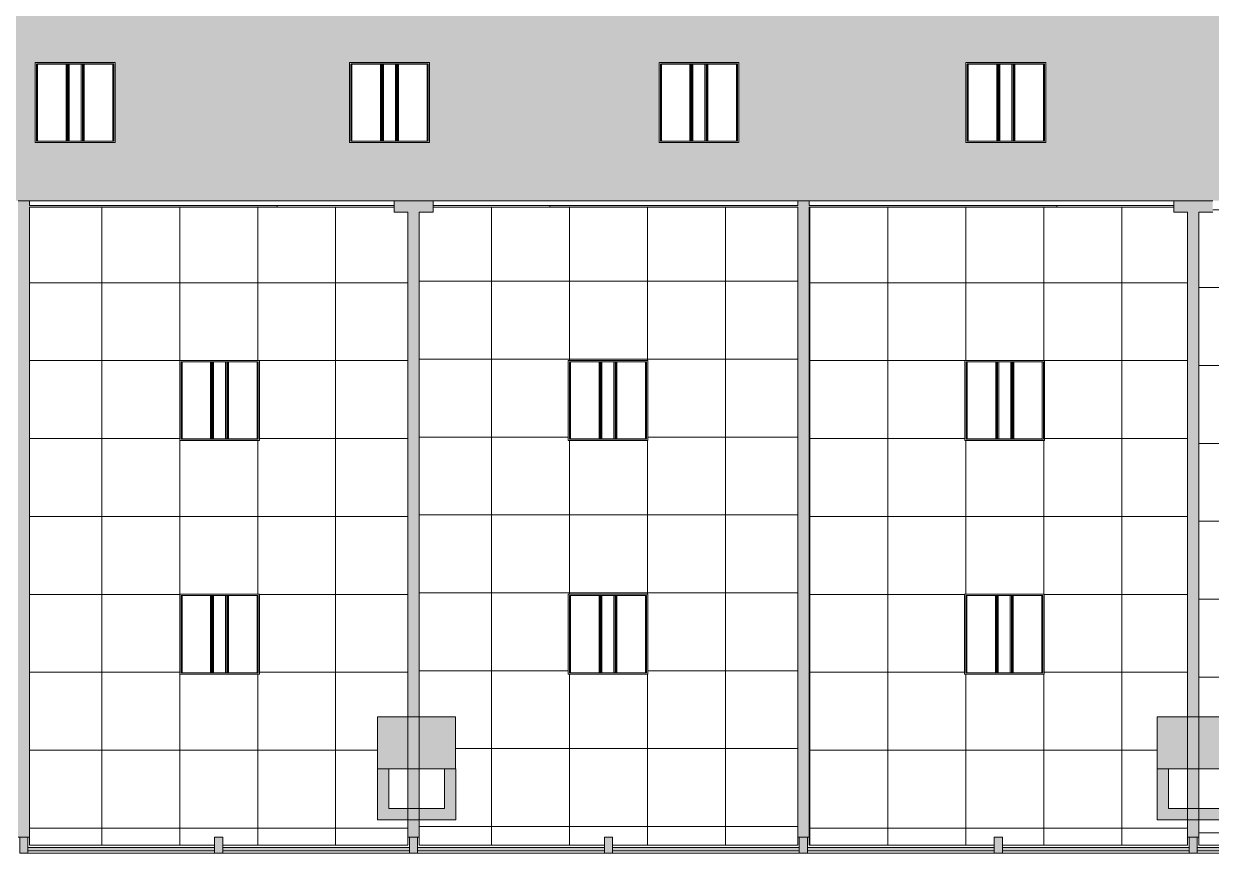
# Model space of a CAD drawing. Header units: inches. Extents: x 1180 to 3050, y -149 to 1363.
# Drawn here: x 2053.4 to 2419, y -149.3 to 106.3 of the extents above; entities that cross this region are included whole.
import ezdxf

# ---------------------------------------------------------------- set-up
doc = ezdxf.new("R2010")
doc.units = ezdxf.units.IN
doc.header["$MEASUREMENT"] = 0
doc.linetypes.add('Demolished', pattern=[0.1875, 0.125, -0.0625])
for name, color, linetype, lineweight in [('A-CLNG', 13, 'Continuous', 13), ('A-CLNG-PATT', 13, 'Continuous', 13), ('A-COLS', 52, 'Continuous', 13), ('A-GLAZ-CURT', 52, 'Continuous', 13), ('A-GLAZ-CWMG', 51, 'Continuous', 13), ('A-WALL-PATT', 111, 'Continuous', 13), ('E-LITE-EQPM', 33, 'Demolished', 9), ('I-WALL', 2, 'Continuous', 13)]:
    doc.layers.add(name, color=color, linetype=linetype, lineweight=lineweight)

# ---------------------------------------------------------------- blocks, each defined once
blk = doc.blocks.new('Column Set - Column Set-6509051-FIRST FLOOR RCP DEMO')
at = {"layer": 'A-COLS', "lineweight": 9}
h = blk.add_hatch(color=7, dxfattribs=at)
h.paths.add_polyline_path([(3026.19, -123.25), (3038.48, -123.25), (3038.48, -107.25), (3019.98, -107.25), (3019.98, -123.25)], flags=0)
h.paths.add_polyline_path([(2655.17, -123.25), (2666.36, -123.25), (2666.36, -107.25), (2655.17, -107.25), (2655.17, -115.8)], flags=0)
h.paths.add_polyline_path([(2642.36, -123.25), (2651.67, -123.25), (2651.67, -107.25), (2642.36, -107.25)], flags=0)
h.paths.add_polyline_path([(2415.17, -123.25), (2426.36, -123.25), (2426.36, -107.25), (2415.17, -107.25), (2415.17, -114.71)], flags=0)
h.paths.add_polyline_path([(2402.36, -123.25), (2411.67, -123.25), (2411.67, -107.25), (2402.36, -107.25)], flags=0)
h.paths.add_polyline_path([(2175.17, -123.25), (2186.36, -123.25), (2186.36, -107.25), (2175.17, -107.25), (2175.17, -114.71)], flags=0)
h.paths.add_polyline_path([(2171.67, -123.25), (2171.67, -107.25), (2162.36, -107.25), (2162.36, -123.25)], flags=0)
h.paths.add_polyline_path([(1931.67, -123.25), (1931.67, -107.25), (1922.3, -107.25), (1922.3, -123.25)], flags=0)
h.paths.add_polyline_path([(1935.17, -123.25), (1946.3, -123.25), (1946.3, -107.25), (1935.17, -107.25), (1935.17, -114.67)], flags=0)
h.paths.add_polyline_path([(1562.3, -123.25), (1586.3, -123.25), (1586.3, -107.25), (1562.3, -107.25)], flags=0)
h.paths.add_polyline_path([(1571.47, 54.24), (1582.78, 65.55), (1565.81, 82.52), (1554.5, 71.21), (1567.48, 58.22)], flags=0)
h.paths.add_polyline_path([(2891.67, 111.75), (2906.36, 111.75), (2906.36, 135.75), (2882.36, 135.75), (2882.36, 111.75), (2886.54, 111.75)], flags=0)
h.paths.add_polyline_path([(3038.48, 111.75), (3038.48, 135.75), (3019.98, 135.75), (3019.98, 111.75), (3031.5, 111.75)], flags=0)
h.paths.add_polyline_path([(2661.13, 111.75), (2666.36, 111.75), (2666.36, 135.75), (2642.36, 135.75), (2642.36, 111.75), (2657.54, 111.75)], flags=0)
h.paths.add_polyline_path([(2402.36, 111.75), (2426.36, 111.75), (2426.36, 135.75), (2402.36, 135.75), (2402.36, 124)], flags=0)
h.paths.add_polyline_path([(1681.4, 111.75), (1705.4, 111.75), (1705.4, 135.75), (1681.4, 135.75)], flags=0)
h.paths.add_polyline_path([(1946.3, 111.75), (1946.3, 111.75), (1946.3, 135.75), (1922.3, 135.75), (1922.3, 111.75), (1946.29, 111.75)], flags=0)
h.paths.add_polyline_path([(2186.36, 111.75), (2186.36, 135.75), (2162.36, 135.75), (2162.36, 111.75), (2178.29, 111.75)], flags=0)
h.paths.add_polyline_path([(1401.76, 223.95), (1413.08, 235.26), (1396.11, 252.23), (1384.79, 240.92), (1399.76, 225.94)], flags=0)
h.paths.add_polyline_path([(1206.4, 231.75), (1222.4, 231.75), (1222.4, 255.75), (1206.4, 255.75), (1206.4, 237.75)], flags=0)
h.paths.add_polyline_path([(3038.48, 351.75), (3038.48, 375.75), (3019.98, 375.75), (3019.98, 351.75), (3035.24, 351.75)], flags=0)
h.paths.add_polyline_path([(2882.36, 351.75), (2906.36, 351.75), (2906.36, 375.75), (2882.36, 375.75)], flags=0)
h.paths.add_polyline_path([(2659.33, 351.75), (2666.36, 351.75), (2666.36, 375.75), (2642.36, 375.75), (2642.36, 351.75), (2656.26, 351.75)], flags=0)
h.paths.add_polyline_path([(2426.36, 351.75), (2426.36, 375.75), (2402.36, 375.75), (2402.36, 351.75), (2418.54, 351.75)], flags=0)
h.paths.add_polyline_path([(2186.36, 351.75), (2186.36, 375.75), (2162.36, 375.75), (2162.36, 351.75), (2178.1, 351.75)], flags=0)
h.paths.add_polyline_path([(1922.3, 351.75), (1946.3, 351.75), (1946.3, 373.75), (1922.3, 373.75)], flags=0)
h.paths.add_polyline_path([(1441.4, 351.75), (1465.4, 351.75), (1465.4, 375.75), (1441.4, 375.75), (1441.4, 365.85)], flags=0)
h.paths.add_polyline_path([(2014.17, 433.88), (2016.66, 439.88), (2008.17, 439.88)], flags=0)
h.paths.add_polyline_path([(2016.66, 439.88), (2020.17, 439.88), (2031.14, 450.85), (2024.07, 457.92), (2011.34, 445.19), (2015.59, 440.95)], flags=0)
h.paths.add_polyline_path([(2067.91, 487.62), (2084.88, 504.59), (2077.81, 511.66), (2060.84, 494.69), (2063.67, 491.86)], flags=0)
h.paths.add_polyline_path([(2178.1, 511.88), (2186.36, 511.88), (2186.36, 535.75), (2162.36, 535.75), (2162.36, 512.6), (2163.48, 511.88)], flags=0)
h.paths.add_polyline_path([(1930.03, 518.02), (1947, 534.99), (1939.93, 542.07), (1922.95, 525.09), (1925.87, 522.18)], flags=0)
h.paths.add_polyline_path([(2118.15, 553.34), (2129.47, 564.66), (2120.98, 573.14), (2109.67, 561.83), (2113.69, 557.8)], flags=0)
h.paths.add_polyline_path([(1983.77, 571.76), (2000.74, 588.73), (1993.67, 595.81), (1976.69, 578.83)], flags=0)
h.paths.add_polyline_path([(1856.49, 591.56), (1873.46, 608.53), (1866.39, 615.6), (1849.42, 598.63), (1856.08, 591.97)], flags=0)
h.paths.add_polyline_path([(1681.4, 591.75), (1682.85, 595.25), (1686.35, 591.75), (1705.35, 591.75), (1705.35, 615.75), (1681.4, 615.75), (1681.4, 595.25)], flags=0)
h.paths.add_polyline_path([(3027.24, 591.75), (3038.48, 591.75), (3038.48, 615.75), (3019.98, 615.75), (3019.98, 591.75)], flags=0)
h.paths.add_polyline_path([(2886.54, 591.75), (2906.36, 591.75), (2906.36, 615.75), (2882.36, 615.75), (2882.36, 591.75), (2884.48, 591.75)], flags=0)
h.paths.add_polyline_path([(2666.36, 591.75), (2666.36, 615.75), (2642.36, 615.75), (2642.36, 591.75)], flags=0)
h.paths.add_polyline_path([(2426.36, 591.75), (2426.36, 615.75), (2402.36, 615.75), (2402.36, 591.75)], flags=0)
h.paths.add_polyline_path([(1446.57, 591.75), (1465.4, 591.75), (1465.4, 615.75), (1441.4, 615.75), (1441.4, 591.75), (1443.46, 591.75)], flags=0)
h.paths.add_polyline_path([(1206.4, 591.75), (1222.4, 591.75), (1222.4, 615.75), (1206.4, 615.75), (1206.4, 605)], flags=0)
h.paths.add_polyline_path([(1910.23, 645.3), (1927.2, 662.27), (1920.13, 669.34), (1903.16, 652.37)], flags=0)
h.paths.add_polyline_path([(1783.65, 664.39), (1800.63, 681.37), (1793.55, 688.44), (1776.58, 671.47), (1777.33, 670.72)], flags=0)
h.paths.add_polyline_path([(2056.6, 665.81), (2065.08, 674.29), (2048.11, 691.26), (2039.63, 682.78), (2043.87, 678.54)], flags=0)
h.paths.add_polyline_path([(1837.39, 718.13), (1854.37, 735.11), (1847.29, 742.18), (1830.32, 725.21), (1834.57, 720.96)], flags=0)
h.paths.add_polyline_path([(1990.13, 732.28), (1998.62, 740.76), (1981.64, 757.73), (1973.16, 749.25), (1989.31, 733.09)], flags=0)
h.paths.add_polyline_path([(2184.36, 743.75), (2184.36, 761.75), (2183.36, 761.75), (2183.36, 743.75)], flags=0)
h.paths.add_polyline_path([(2164.63, 743.75), (2180.44, 743.75), (2183.07, 761.75), (2160.36, 761.75), (2160.36, 744.08), (2163.86, 743.75)], flags=0)
h.paths.add_polyline_path([(1702.91, 831.75), (1705.4, 831.75), (1705.4, 855.75), (1681.4, 855.75), (1681.4, 831.75), (1700.68, 831.75)], flags=0)
h.paths.add_polyline_path([(1210.5, 831.75), (1222.4, 831.75), (1222.4, 855.75), (1206.4, 855.75), (1206.4, 831.75), (1208.63, 831.75)], flags=0)
h.paths.add_polyline_path([(1463.96, 831.75), (1465.4, 831.75), (1465.4, 855.75), (1441.4, 855.75), (1441.4, 831.75)], flags=0)
h.paths.add_polyline_path([(3019.98, 853.75), (3038.48, 853.75), (3038.48, 871.75), (3043.98, 874.5), (3043.98, 877.75), (3019.98, 877.75), (3019.98, 862.5)], flags=0)
h.paths.add_polyline_path([(2882.36, 853.75), (2906.36, 853.75), (2906.36, 877.75), (2882.36, 877.75)], flags=0)
h.paths.add_polyline_path([(2650.11, 853.75), (2666.36, 853.75), (2666.36, 877.75), (2642.36, 877.75), (2642.36, 853.75)], flags=0)
h.paths.add_polyline_path([(2402.36, 853.75), (2426.36, 853.75), (2426.36, 877.75), (2402.36, 877.75)], flags=0)
h.paths.add_polyline_path([(2180.61, 859.75), (2184.36, 859.75), (2184.36, 877.75), (2160.36, 877.75), (2160.36, 859.75), (2171.7, 859.75)], flags=0)
h.paths.add_polyline_path([(1928.9, 871.75), (1946.9, 871.75), (1946.9, 895.75), (1928.9, 895.75)], flags=0)
h.paths.add_polyline_path([(1946.9, 1071.75), (1946.9, 1095.75), (1922.9, 1095.75), (1922.9, 1071.75), (1928.9, 1071.75)], flags=0)
h.paths.add_polyline_path([(1681.4, 1071.75), (1705.4, 1071.75), (1705.4, 1095.75), (1681.4, 1095.75), (1681.4, 1073.89)], flags=0)
h.paths.add_polyline_path([(1465.4, 1071.75), (1465.4, 1095.75), (1441.4, 1095.75), (1441.4, 1071.75), (1454.72, 1071.75)], flags=0)
h.paths.add_polyline_path([(1212.03, 1071.75), (1222.4, 1071.75), (1222.4, 1095.75), (1206.4, 1095.75), (1206.4, 1071.75)], flags=0)
h.paths.add_polyline_path([(1922.9, 1191.75), (1946.9, 1191.75), (1946.9, 1215.75), (1938.9, 1215.75), (1922.9, 1215.44), (1922.9, 1212.46)], flags=0)
h.paths.add_polyline_path([(1924.46, 1338.25), (1946.9, 1338.25), (1946.9, 1356.25), (1940.4, 1356.25), (1938.9, 1354.75), (1922.9, 1354.75), (1922.9, 1338.25), (1924.43, 1338.25)], flags=0)
h.paths.add_polyline_path([(1823.9, 1338.25), (1823.9, 1354.75), (1799.9, 1354.75), (1799.9, 1338.25)], flags=0)
h.paths.add_polyline_path([(1681.4, 1338.25), (1705.4, 1338.25), (1705.4, 1354.75), (1681.4, 1354.75), (1681.4, 1340.75)], flags=0)
h.paths.add_polyline_path([(1581.6, 1338.25), (1586.9, 1338.25), (1586.9, 1354.75), (1562.9, 1354.75), (1562.9, 1338.25)], flags=0)
h.paths.add_polyline_path([(1204.86, 1338.25), (1222.4, 1338.25), (1222.4, 1354.75), (1185.4, 1354.75), (1185.4, 1338.25), (1204.4, 1338.25)], flags=0)
h.paths.add_polyline_path([(1319.9, 1338.25), (1343.9, 1338.25), (1343.9, 1354.75), (1319.9, 1354.75), (1319.9, 1340.75)], flags=0)
h.paths.add_polyline_path([(1444.9, 1338.25), (1465.4, 1338.25), (1465.4, 1354.75), (1441.4, 1354.75), (1441.4, 1338.25)], flags=0)
at = {"layer": 'A-COLS', "color": 8, "lineweight": 20}
for p, q in [((2162.36, -107.25), (2186.36, -107.25)), ((2162.36, -123.25), (2162.36, -107.25)), ((2186.36, -107.25), (2186.36, -123.25)), ((2402.36, -107.25), (2426.36, -107.25)), ((2402.36, -123.25), (2402.36, -107.25)), ((2186.36, -123.25), (2162.36, -123.25)), ((2426.36, -123.25), (2402.36, -123.25))]:
    blk.add_line(p, q, dxfattribs=at)
blk = doc.blocks.new('Rectangular Mullion - 2_5_ x 5_ rectangular-6521947-FIRST FLOOR RCP DEMO')
at = {"layer": 'A-GLAZ-CWMG', "lineweight": 9}
blk.add_line((1632.17, -149.25), (1574.67, -149.25), dxfattribs=at)
blk = doc.blocks.new('System Panel - Glazed-6522019-FIRST FLOOR RCP DEMO')
at = {"layer": 'A-GLAZ-CURT', "lineweight": 9}
blk.add_hatch(color=7, dxfattribs=at).paths.add_polyline_path([(4.96, 1.75), (-28.75, 1.75), (-28.75, 0.75), (28.75, 0.75), (28.75, 1.75)], flags=0)
at = {"layer": 'A-GLAZ-CURT', "color": 8, "lineweight": 20}
for p, q in [((-28.75, 0.75), (-28.75, 1.75)), ((-28.75, 1.75), (28.75, 1.75)), ((28.75, 0.75), (-28.75, 0.75)), ((28.75, 1.75), (28.75, 0.75))]:
    blk.add_line(p, q, dxfattribs=at)
blk = doc.blocks.new('Rectangular Mullion - 2_5_ x 5_ rectangular-6520307-FIRST FLOOR RCP DEMO')
at = {"layer": 'A-GLAZ-CWMG', "lineweight": 9}
blk.add_hatch(color=7, dxfattribs=at).paths.add_polyline_path([(-1.25, -2.5), (-1.25, 2.5), (1.25, 2.5), (1.25, -2.5)], flags=0)
at = {"layer": 'A-GLAZ-CWMG', "color": 8, "lineweight": 20}
for p, q in [((1.25, 2.5), (-1.25, 2.5)), ((-1.25, 2.5), (-1.25, -2.5)), ((1.25, -2.5), (1.25, 2.5)), ((-1.25, -2.5), (1.25, -2.5))]:
    blk.add_line(p, q, dxfattribs=at)
blk = doc.blocks.new('L-Recessed-Axis-Plano - 2 X 2-V24-FIRST FLOOR RCP DEMO')
at = {"layer": 'E-LITE-EQPM', "linetype": 'Continuous'}
for p, q in [((11.91, 11.87), (-11.91, 11.87)), ((-11.91, 11.87), (-11.91, -11.88)), ((-11.88, -11.56), (-11.88, 11.56)), ((-11.88, 11.56), (11.87, 11.56)), ((11.87, 11.56), (11.87, -11.56)), ((11.91, -11.88), (11.91, 11.87)), ((-11.88, 2.74), (11.87, 2.74)), ((11.87, 2.51), (-11.88, 2.51)), ((-11.88, 2.3), (11.87, 2.3)), ((-11.88, 2.2), (11.87, 2.2)), ((-11.88, 1.83), (11.87, 1.83)), ((-11.88, -1.83), (11.87, -1.83)), ((-11.88, -2.2), (11.87, -2.2)), ((-11.88, -2.3), (11.87, -2.3)), ((-11.88, -2.51), (11.87, -2.51)), ((-11.88, -2.74), (11.87, -2.74)), ((-11.91, -11.88), (11.91, -11.88)), ((11.87, -11.56), (-11.88, -11.56))]:
    blk.add_line(p, q, dxfattribs=at)
blk = doc.blocks.new('L-Recessed-Axis-Plano - 2 X 2-4550865-FIRST FLOOR RCP DEMO')
at = {"layer": 'E-LITE-EQPM', "color": 7}
for p, q in [((11.91, 11.87), (-11.91, 11.87)), ((-11.91, 11.87), (-11.91, -11.88)), ((-11.88, -11.56), (-11.88, 11.56)), ((-11.88, 11.56), (11.87, 11.56)), ((11.87, 11.56), (11.87, -11.56)), ((11.91, -11.88), (11.91, 11.87)), ((-11.88, 2.74), (11.87, 2.74)), ((11.87, 2.51), (-11.88, 2.51)), ((-11.88, 2.3), (11.87, 2.3)), ((-11.88, 2.2), (11.87, 2.2)), ((-11.88, 1.83), (11.87, 1.83)), ((-11.88, -1.83), (11.87, -1.83)), ((-11.88, -2.2), (11.87, -2.2)), ((-11.88, -2.3), (11.87, -2.3)), ((-11.88, -2.51), (11.87, -2.51)), ((-11.88, -2.74), (11.87, -2.74)), ((-11.91, -11.88), (11.91, -11.88)), ((11.87, -11.56), (-11.88, -11.56))]:
    blk.add_line(p, q, dxfattribs=at)

msp = doc.modelspace()

# ---------------------------------------------------------------- hatches: boundary and pattern name
at = {"layer": 'A-CLNG-PATT', "linetype": 'Demolished'}
h = msp.add_hatch(dxfattribs=at)
h.set_pattern_fill('FP_14', color=10, style=0, pattern_type=2)
h.set_pattern_definition([(0, (2442.138, 453.745), (24, -24), [4, -4, 8, -4, -4]), (0, (2442.138, 453.745), (24, -24), [-20, 4, 0]), (270, (2442.138, 453.745), (-24, -24), [4, -4, 8, -4, -4]), (270, (2442.138, 453.745), (-24, -24), [-20, 4, 0])])
h.paths.add_polyline_path([(2306.91, 51.75), (2891.67, 51.75), (2891.67, 111.75), (2882.36, 111.75), (2882.36, 131.75), (2766.11, 131.75), (2766.11, 111.75), (2642.36, 111.75), (2642.36, 124), (2510.36, 124), (2510.36, 363.75), (2510.55, 363.77), (2510.36, 364), (2642.36, 364), (2642.36, 372.25), (2426.36, 372.25), (2426.36, 351.75), (2405.86, 351.75), (2405.86, 336.25), (2401.73, 336.25), (2401.73, 335.5), (2362.48, 335.5), (2362.48, 336.25), (2342.36, 336.25), (2342.36, 306.45), (2343.11, 306.45), (2343.11, 267.2), (2342.36, 267.2), (2342.36, 185.75), (2338.86, 185.75), (2338.86, 149.5), (2342.36, 149.5), (2342.36, 111.75), (1815.42, 111.75), (1815.42, 51.75), (2295.17, 51.75)], flags=0)
h.paths.add_polyline_path([(1985.54, 69.68), (1960.98, 69.68), (1960.98, 94.31), (1985.54, 94.31), (1985.54, 84)], flags=0)
h.paths.add_polyline_path([(2081.49, 69.68), (2056.98, 69.68), (2056.98, 94.31), (2081.54, 94.31), (2081.54, 69.68)], flags=0)
h.paths.add_polyline_path([(2368.04, 69.68), (2343.48, 69.68), (2343.48, 94.31), (2368.04, 94.31), (2368.04, 70.52)], flags=0)
h.paths.add_polyline_path([(2153.73, 69.68), (2153.73, 94.31), (2178.29, 94.31), (2178.29, 69.68), (2178.1, 69.68)], flags=0)
h.paths.add_polyline_path([(2632.98, 69.68), (2632.98, 94.31), (2657.54, 94.31), (2657.54, 69.68)], flags=0)
h.paths.add_polyline_path([(2849.3, 69.68), (2824.74, 69.68), (2824.74, 94.31), (2849.3, 94.31), (2849.3, 70.18)], flags=0)
h.paths.add_polyline_path([(2273.54, 69.68), (2248.98, 69.68), (2248.98, 94.31), (2273.54, 94.31), (2273.54, 84)], flags=0)
h.paths.add_polyline_path([(2464.04, 69.68), (2439.48, 69.68), (2439.48, 94.31), (2464.04, 94.31), (2464.04, 73.28)], flags=0)
h.paths.add_polyline_path([(1888.28, 69.68), (1864.98, 69.68), (1864.98, 94.31), (1889.54, 94.31), (1889.54, 69.68)], flags=0)
h.paths.add_polyline_path([(2535.48, 69.68), (2535.48, 94.31), (2560.04, 94.31), (2560.04, 69.68)], flags=0)
h.paths.add_polyline_path([(2753.36, 70.18), (2728.8, 70.18), (2728.8, 94.81), (2753.36, 94.81), (2753.36, 84)], flags=0)
h.paths.add_polyline_path([(2402.36, 111.75), (2402.36, 135.75), (2426.36, 135.75), (2426.36, 111.75), (2418.54, 111.75)], flags=0)
h.paths.add_polyline_path([(2402.36, 165.47), (2393.98, 165.47), (2393.98, 190.1), (2418.54, 190.1), (2418.54, 165.47)], flags=0)
h.paths.add_polyline_path([(2418.54, 237.47), (2393.98, 237.47), (2393.98, 262.1), (2418.54, 262.1), (2418.54, 240.3)], flags=0)
h.paths.add_polyline_path([(2393.98, 309.34), (2393.98, 333.96), (2418.54, 333.96), (2418.54, 309.34), (2400.11, 309.34)], flags=0)
at = {"layer": 'A-CLNG-PATT'}
h = msp.add_hatch(dxfattribs=at)
h.set_pattern_fill('FP_23', color=256, style=0, pattern_type=2)
h.set_pattern_definition([(270, (2101.422, -45.505), (-24, -1e-15), []), (180, (2101.422, -45.505), (3e-15, 24), [])])
h.paths.add_polyline_path([(2112.17, -146.75), (2112.17, -144.25), (2114.67, -144.25), (2114.67, -146.75), (2171.67, -146.75), (2171.67, -139), (2162.36, -139), (2162.36, -107.25), (2171.67, -107.25), (2171.67, 48.25), (2167.42, 48.25), (2167.42, 49.75), (2055.17, 49.75), (2055.17, -146.75), (2101.42, -146.75)], flags=0)
h.paths.add_polyline_path([(2165.86, -135.5), (2171.67, -135.5), (2171.67, -123.25), (2165.86, -123.25), (2165.86, -124.4)], flags=0)
h.paths.add_polyline_path([(2125.98, -94.07), (2101.42, -94.07), (2101.42, -69.44), (2125.98, -69.44)], flags=0)
h.paths.add_polyline_path([(2125.98, -22.07), (2101.42, -22.07), (2101.42, 2.56), (2125.98, 2.56), (2125.98, -20.2)], flags=0)
h = msp.add_hatch(dxfattribs=at)
h.set_pattern_fill('FP_24', color=256, style=0, pattern_type=2)
h.set_pattern_definition([(270, (2221.422, -69.044), (-24, -1e-15), []), (180, (2221.422, -69.044), (3e-15, 24), [])])
h.paths.add_polyline_path([(2232.17, -146.75), (2232.17, -144.25), (2234.67, -144.25), (2234.67, -146.75), (2291.67, -146.75), (2291.67, 49.75), (2179.42, 49.75), (2179.42, 48.25), (2175.17, 48.25), (2175.17, -107.25), (2186.36, -107.25), (2186.36, -123.25), (2186.42, -123.25), (2186.42, -139), (2175.17, -139), (2175.17, -146.75), (2220.98, -146.75)], flags=0)
h.paths.add_polyline_path([(2175.17, -135.5), (2182.92, -135.5), (2182.92, -123.25), (2175.17, -123.25), (2175.17, -127.76)], flags=0)
h.paths.add_polyline_path([(2242.5, -94.07), (2220.98, -94.07), (2220.98, -69.44), (2245.54, -69.44), (2245.54, -94.07)], flags=0)
h.paths.add_polyline_path([(2245.54, -22.07), (2220.98, -22.07), (2220.98, 2.56), (2245.54, 2.56), (2245.54, -20.2)], flags=0)
h = msp.add_hatch(dxfattribs=at)
h.set_pattern_fill('FP_25', color=256, style=0, pattern_type=2)
h.set_pattern_definition([(270, (2343.422, -45.505), (-24, -1e-15), []), (180, (2343.422, -45.505), (3e-15, 24), [])])
h.paths.add_polyline_path([(2411.67, -146.75), (2411.67, -139), (2402.36, -139), (2402.36, -107.25), (2411.67, -107.25), (2411.67, 48.25), (2407.42, 48.25), (2407.42, 49.75), (2295.17, 49.75), (2295.17, -146.75), (2352.17, -146.75), (2352.17, -144.25), (2354.67, -144.25), (2354.67, -146.75), (2371.31, -146.75)], flags=0)
h.paths.add_polyline_path([(2405.86, -135.5), (2411.67, -135.5), (2411.67, -123.25), (2405.86, -123.25), (2405.86, -124.4)], flags=0)
h.paths.add_polyline_path([(2367.54, -94.07), (2342.98, -94.07), (2342.98, -69.44), (2367.54, -69.44), (2367.54, -72.3)], flags=0)
h.paths.add_polyline_path([(2343.14, -22.07), (2343.14, 2.56), (2367.7, 2.56), (2367.7, -22.07), (2367.54, -22.07)], flags=0)
h = msp.add_hatch(dxfattribs=at)
h.set_pattern_fill('FP_26', color=256, style=0, pattern_type=2)
h.set_pattern_definition([(270, (2461.422, -47.005), (-24, -1e-15), []), (180, (2461.422, -47.005), (3e-15, 24), [])])
h.paths.add_polyline_path([(2474.67, -146.75), (2531.67, -146.75), (2531.67, 49.75), (2419.42, 49.75), (2419.42, 48.25), (2415.17, 48.25), (2415.17, -107.25), (2426.36, -107.25), (2426.36, -139), (2415.17, -139), (2415.17, -146.75), (2472.17, -146.75), (2472.17, -144.25), (2474.67, -144.25)], flags=0)
h.paths.add_polyline_path([(2422.86, -135.5), (2422.86, -123.25), (2415.17, -123.25), (2415.17, -135.5), (2422.02, -135.5)], flags=0)
h.paths.add_polyline_path([(2486.21, -95.07), (2461.65, -95.07), (2461.65, -70.44), (2486.21, -70.44), (2486.21, -72.3)], flags=0)
h.paths.add_polyline_path([(2461.65, -23.07), (2461.65, 1.56), (2486.21, 1.56), (2486.21, -23.07), (2467.92, -23.07)], flags=0)
at = {"layer": 'A-WALL-PATT', "lineweight": 9}
for points in [[(2051.67, -144.25), (2055.17, -144.25), (2055.17, 51.75), (2051.67, 51.75), (2051.67, -124.4)], [(2179.42, 48.25), (2179.42, 51.75), (2167.42, 51.75), (2167.42, 48.25), (2178.1, 48.25)], [(2291.67, -144.25), (2295.17, -144.25), (2295.17, 51.75), (2291.67, 51.75), (2291.67, -124.4)], [(2415.17, 48.25), (2419.42, 48.25), (2419.42, 51.75), (2407.42, 51.75), (2407.42, 48.25), (2411.67, 48.25)], [(2113.69, 49.75), (2131.42, 49.75), (2131.42, 50.25), (2055.17, 50.25), (2055.17, 49.75), (2081.54, 49.75)], [(2171.67, -144.25), (2175.17, -144.25), (2175.17, 48.25), (2171.67, 48.25), (2171.67, -124.4)], [(2291.67, 49.75), (2291.67, 50.25), (2215.42, 50.25), (2215.42, 49.75), (2274.7, 49.75)], [(2371.42, 49.75), (2371.42, 50.25), (2295.17, 50.25), (2295.17, 49.75), (2371.31, 49.75)], [(2411.67, -144.25), (2415.17, -144.25), (2415.17, 48.25), (2411.67, 48.25), (2411.67, -124.4)], [(2165.02, -135.5), (2165.86, -135.5), (2165.86, -123.25), (2162.36, -123.25), (2162.36, -135.5)], [(2186.42, -135.5), (2186.42, -123.25), (2182.92, -123.25), (2182.92, -135.5), (2184.95, -135.5)], [(2405.25, -135.5), (2405.86, -135.5), (2405.86, -123.25), (2402.36, -123.25), (2402.36, -135.5)]]:
    msp.add_hatch(color=7, dxfattribs=at).paths.add_polyline_path(points, flags=0)
h = msp.add_hatch(color=7, dxfattribs=at)
h.paths.add_polyline_path([(2179.76, -139), (2186.42, -139), (2186.42, -135.5), (2175.17, -135.5), (2175.17, -139)], flags=0)
h.paths.add_polyline_path([(2171.67, -139), (2171.67, -135.5), (2162.36, -135.5), (2162.36, -139), (2167.09, -139)], flags=0)
h = msp.add_hatch(color=7, dxfattribs=at)
h.paths.add_polyline_path([(2419.89, -139), (2426.36, -139), (2426.36, -135.5), (2415.17, -135.5), (2415.17, -139)], flags=0)
h.paths.add_polyline_path([(2411.67, -139), (2411.67, -135.5), (2402.36, -135.5), (2402.36, -139), (2407.25, -139)], flags=0)

# ---------------------------------------------------------------- linework, layer by layer
at = {"layer": 'A-CLNG', "color": 7, "linetype": 'Demolished', "lineweight": 9}
for p, q in [((2081.54, 94.31), (2056.98, 94.31)), ((2056.98, 94.31), (2056.98, 69.68)), ((2081.54, 69.68), (2081.54, 94.31)), ((2178.29, 94.31), (2153.73, 94.31)), ((2153.73, 94.31), (2153.73, 69.68)), ((2178.29, 69.68), (2178.29, 94.31)), ((2273.54, 94.31), (2248.98, 94.31)), ((2248.98, 94.31), (2248.98, 69.68)), ((2273.54, 69.68), (2273.54, 94.31)), ((2368.04, 94.31), (2343.48, 94.31)), ((2343.48, 94.31), (2343.48, 69.68)), ((2368.04, 69.68), (2368.04, 94.31)), ((2056.98, 69.68), (2081.54, 69.68)), ((2153.73, 69.68), (2178.29, 69.68)), ((2248.98, 69.68), (2273.54, 69.68)), ((2343.48, 69.68), (2368.04, 69.68)), ((2167.42, 51.75), (2055.17, 51.75)), ((2291.67, 51.75), (2179.42, 51.75)), ((2407.42, 51.75), (2295.17, 51.75))]:
    msp.add_line(p, q, dxfattribs=at)
at = {"layer": 'A-CLNG'}
for p, q in [((2125.98, 2.56), (2101.42, 2.56)), ((2101.42, 2.56), (2101.42, -22.07)), ((2125.98, -22.07), (2125.98, 2.56)), ((2245.54, 2.56), (2220.98, 2.56)), ((2220.98, 2.56), (2220.98, -22.07)), ((2245.54, -22.07), (2245.54, 2.56)), ((2367.7, 2.56), (2343.14, 2.56)), ((2343.14, 2.56), (2343.14, -22.07)), ((2367.7, -22.07), (2367.7, 2.56)), ((2101.42, -22.07), (2125.98, -22.07)), ((2220.98, -22.07), (2245.54, -22.07)), ((2343.14, -22.07), (2367.7, -22.07)), ((2125.98, -69.44), (2101.42, -69.44)), ((2101.42, -69.44), (2101.42, -94.07)), ((2125.98, -94.07), (2125.98, -69.44)), ((2245.54, -69.44), (2220.98, -69.44)), ((2220.98, -69.44), (2220.98, -94.07)), ((2245.54, -94.07), (2245.54, -69.44)), ((2367.54, -69.44), (2342.98, -69.44)), ((2342.98, -69.44), (2342.98, -94.07)), ((2367.54, -94.07), (2367.54, -69.44)), ((2101.42, -94.07), (2125.98, -94.07)), ((2220.98, -94.07), (2245.54, -94.07)), ((2342.98, -94.07), (2367.54, -94.07)), ((2055.17, -146.75), (2055.17, -144.25)), ((2171.67, -144.25), (2171.67, -146.75)), ((2175.17, -146.75), (2175.17, -144.25)), ((2291.67, -144.25), (2291.67, -146.75)), ((2295.17, -146.75), (2295.17, -144.25)), ((2411.67, -144.25), (2411.67, -146.75)), ((2415.17, -146.75), (2415.17, -144.25)), ((2112.17, -146.75), (2055.17, -146.75)), ((2171.67, -146.75), (2114.67, -146.75)), ((2232.17, -146.75), (2175.17, -146.75)), ((2291.67, -146.75), (2234.67, -146.75)), ((2352.17, -146.75), (2295.17, -146.75)), ((2411.67, -146.75), (2354.67, -146.75)), ((2472.17, -146.75), (2415.17, -146.75))]:
    msp.add_line(p, q, dxfattribs=at)
at = {"layer": 'I-WALL', "color": 8, "lineweight": 20}
for p, q in [((2051.67, 51.75), (2055.17, 51.75)), ((2055.17, 51.75), (2055.17, 50.25)), ((2167.42, 51.75), (2179.42, 51.75)), ((2167.42, 48.25), (2167.42, 51.75)), ((2179.42, 51.75), (2179.42, 48.25)), ((2291.67, 50.25), (2291.67, 51.75)), ((2291.67, 51.75), (2295.17, 51.75)), ((2295.17, 51.75), (2295.17, 50.25)), ((2407.42, 51.75), (2419.42, 51.75)), ((2407.42, 48.25), (2407.42, 51.75)), ((2055.17, 50.25), (2131.42, 50.25)), ((2055.17, 49.75), (2055.17, -144.25)), ((2131.42, 49.75), (2055.17, 49.75)), ((2131.42, 50.25), (2131.42, 49.75)), ((2171.67, 48.25), (2167.42, 48.25)), ((2171.67, -144.25), (2171.67, 48.25)), ((2175.17, 48.25), (2175.17, -144.25)), ((2179.42, 48.25), (2175.17, 48.25)), ((2215.42, 49.75), (2215.42, 50.25)), ((2215.42, 50.25), (2291.67, 50.25)), ((2291.67, 49.75), (2215.42, 49.75)), ((2291.67, -144.25), (2291.67, 49.75)), ((2295.17, 50.25), (2371.42, 50.25)), ((2295.17, 49.75), (2295.17, -144.25)), ((2371.42, 49.75), (2295.17, 49.75)), ((2371.42, 50.25), (2371.42, 49.75)), ((2411.67, 48.25), (2407.42, 48.25)), ((2411.67, -144.25), (2411.67, 48.25)), ((2415.17, 48.25), (2415.17, -144.25)), ((2419.42, 48.25), (2415.17, 48.25)), ((2162.36, -139), (2162.36, -123.25)), ((2162.36, -123.25), (2165.86, -123.25)), ((2165.86, -123.25), (2165.86, -135.5)), ((2182.92, -135.5), (2182.92, -123.25)), ((2182.92, -123.25), (2186.42, -123.25)), ((2186.42, -123.25), (2186.42, -139)), ((2402.36, -139), (2402.36, -123.25)), ((2402.36, -123.25), (2405.86, -123.25)), ((2405.86, -123.25), (2405.86, -135.5)), ((2165.86, -135.5), (2182.92, -135.5)), ((2405.86, -135.5), (2422.86, -135.5)), ((2186.42, -139), (2162.36, -139)), ((2426.36, -139), (2402.36, -139)), ((2055.17, -144.25), (2051.67, -144.25)), ((2175.17, -144.25), (2171.67, -144.25)), ((2295.17, -144.25), (2291.67, -144.25)), ((2415.17, -144.25), (2411.67, -144.25))]:
    msp.add_line(p, q, dxfattribs=at)
at = {"layer": 'I-WALL', "lineweight": 9}
for p, q in [((2167.42, 50.25), (2131.42, 50.25)), ((2131.42, 49.75), (2167.42, 49.75)), ((2215.42, 50.25), (2179.42, 50.25)), ((2179.42, 49.75), (2215.42, 49.75)), ((2407.42, 50.25), (2371.42, 50.25)), ((2371.42, 49.75), (2407.42, 49.75))]:
    msp.add_line(p, q, dxfattribs=at)

# ---------------------------------------------------------------- block references
at = {"layer": 'A-COLS', "lineweight": 9}
msp.add_blockref('Column Set - Column Set-6509051-FIRST FLOOR RCP DEMO', (0, 0), dxfattribs=at)
at = {"layer": 'A-GLAZ-CURT', "lineweight": 9, "rotation": 180}
for p in [(2083.42, -146.75), (2143.42, -146.75), (2203.42, -146.75), (2263.42, -146.75), (2323.42, -146.75), (2383.42, -146.75), (2443.42, -146.75)]:
    msp.add_blockref('System Panel - Glazed-6522019-FIRST FLOOR RCP DEMO', p, dxfattribs=at)
at = {"layer": 'A-GLAZ-CWMG', "lineweight": 9, "extrusion": (0, 0, -1)}
for p in [(-2053.42, -146.75), (-2113.42, -146.75), (-2173.42, -146.75), (-2233.42, -146.75), (-2293.42, -146.75), (-2353.42, -146.75), (-2413.42, -146.75)]:
    msp.add_blockref('Rectangular Mullion - 2_5_ x 5_ rectangular-6520307-FIRST FLOOR RCP DEMO', p, dxfattribs=at)
at = {"layer": 'A-GLAZ-CWMG', "lineweight": 9}
for p in [(480, 0), (540, 0), (600, 0), (660, 0), (720, 0), (780, 0), (840, 0)]:
    msp.add_blockref('Rectangular Mullion - 2_5_ x 5_ rectangular-6521947-FIRST FLOOR RCP DEMO', p, dxfattribs=at)
at = {"layer": 'E-LITE-EQPM', "color": 7, "extrusion": (0, 0, -1), "rotation": 270}
for p in [(-2069.26, 82), (-2166.01, 82), (-2261.26, 82), (-2355.76, 82)]:
    msp.add_blockref('L-Recessed-Axis-Plano - 2 X 2-4550865-FIRST FLOOR RCP DEMO', p, dxfattribs=at)
at = {"layer": 'E-LITE-EQPM', "linetype": 'Continuous', "extrusion": (0, 0, -1), "rotation": 270}
for p in [(-2113.7, -9.75), (-2233.26, -9.75), (-2355.42, -9.75), (-2113.7, -81.75), (-2233.26, -81.75), (-2355.26, -81.75)]:
    msp.add_blockref('L-Recessed-Axis-Plano - 2 X 2-V24-FIRST FLOOR RCP DEMO', p, dxfattribs=at)

doc.saveas('drawing.dxf')
